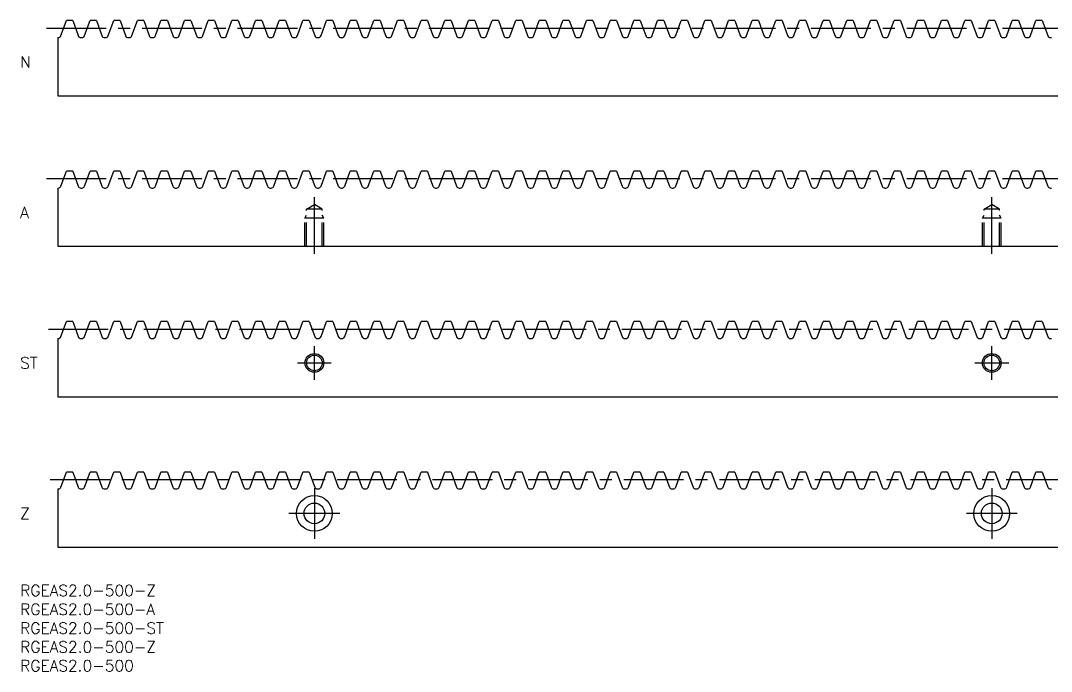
# Model space of a CAD drawing. Extents: x 0 to 547, y -23 to 150.
# Drawn here: x 0.1 to 274, y -23 to 150 of the extents above; entities that cross this region are included whole.
import ezdxf

# ---------------------------------------------------------------- set-up
doc = ezdxf.new("R2010")
doc.units = 0
doc.header["$LTSCALE"] = 0.5
doc.linetypes.add('CENTER', pattern=[50.8, 31.75, -6.35, 6.35, -6.35])
doc.linetypes.add('DASHED', pattern=[19.05, 12.7, -6.35])
for name, color, linetype in [('MSM_CENTER', 1, 'CENTER'), ('MSM_CONTINUOUS', 7, 'CONTINUOUS'), ('MSM_DASHED', 4, 'DASHED'), ('MSM_NARROW', 5, 'CONTINUOUS'), ('MSM_PART_NUMBER', 7, 'CONTINUOUS')]:
    doc.layers.add(name, color=color, linetype=linetype)
doc.styles.get("Standard").update_dxf_attribs({"font": 'txt.shx', "height": 3, "bigfont": 'bigfont.shx'})

msp = doc.modelspace()

# ---------------------------------------------------------------- linework, layer by layer
at = {"layer": 'MSM_CENTER'}
for p, q in [((7, 148), (507.37, 148)), ((7, 108), (507.37, 108)), ((78.19, 88), (78.19, 103.09)), ((258.18, 88), (258.18, 103.09)), ((7.5, 68), (507.87, 68)), ((78.19, 54.5), (78.19, 63.5)), ((258.18, 54.5), (258.18, 63.5)), ((73.69, 59), (82.69, 59)), ((253.69, 59), (262.69, 59)), ((8, 28), (508.37, 28)), ((78.19, 25.75), (78.19, 12.25)), ((258.18, 25.75), (258.18, 12.25)), ((84.93, 19), (71.44, 19)), ((264.93, 19), (251.44, 19))]:
    msp.add_line(p, q, dxfattribs=at)
at = {"layer": 'MSM_CONTINUOUS'}
for p, q in [((10.84, 146), (12.3, 150)), ((13.98, 150), (12.3, 150)), ((13.98, 150), (15.44, 146)), ((17.12, 146), (18.58, 150)), ((20.27, 150), (18.58, 150)), ((20.27, 150), (21.72, 146)), ((23.41, 146), (24.86, 150)), ((26.55, 150), (24.86, 150)), ((26.55, 150), (28.01, 146)), ((29.69, 146), (31.15, 150)), ((32.83, 150), (31.15, 150)), ((32.83, 150), (34.29, 146)), ((35.97, 146), (37.43, 150)), ((39.12, 150), (37.43, 150)), ((39.12, 150), (40.57, 146)), ((42.26, 146), (43.71, 150)), ((45.4, 150), (43.71, 150)), ((45.4, 150), (46.85, 146)), ((48.54, 146), (50, 150)), ((51.68, 150), (50, 150)), ((51.68, 150), (53.14, 146)), ((54.82, 146), (56.28, 150)), ((57.97, 150), (56.28, 150)), ((57.97, 150), (59.42, 146)), ((61.11, 146), (62.56, 150)), ((64.25, 150), (62.56, 150)), ((64.25, 150), (65.7, 146)), ((67.39, 146), (68.85, 150)), ((70.53, 150), (68.85, 150)), ((70.53, 150), (71.99, 146)), ((73.67, 146), (75.13, 150)), ((76.82, 150), (75.13, 150)), ((76.82, 150), (78.27, 146)), ((79.96, 146), (81.41, 150)), ((83.1, 150), (81.41, 150)), ((83.1, 150), (84.55, 146)), ((86.24, 146), (87.7, 150)), ((89.38, 150), (87.7, 150)), ((89.38, 150), (90.84, 146)), ((92.52, 146), (93.98, 150)), ((95.66, 150), (93.98, 150)), ((95.66, 150), (97.12, 146)), ((98.81, 146), (100.26, 150)), ((101.95, 150), (100.26, 150)), ((101.95, 150), (103.4, 146)), ((105.09, 146), (106.55, 150)), ((108.23, 150), (106.55, 150)), ((108.23, 150), (109.69, 146)), ((111.37, 146), (112.83, 150)), ((114.51, 150), (112.83, 150)), ((114.51, 150), (115.97, 146)), ((117.66, 146), (119.11, 150)), ((120.8, 150), (119.11, 150)), ((120.8, 150), (122.25, 146)), ((123.94, 146), (125.39, 150)), ((127.08, 150), (125.39, 150)), ((127.08, 150), (128.54, 146)), ((130.22, 146), (131.68, 150)), ((133.36, 150), (131.68, 150)), ((133.36, 150), (134.82, 146)), ((136.51, 146), (137.96, 150)), ((139.65, 150), (137.96, 150)), ((139.65, 150), (141.1, 146)), ((142.79, 146), (144.24, 150)), ((145.93, 150), (144.24, 150)), ((145.93, 150), (147.39, 146)), ((149.07, 146), (150.53, 150)), ((152.21, 150), (150.53, 150)), ((152.21, 150), (153.67, 146)), ((155.36, 146), (156.81, 150)), ((158.5, 150), (156.81, 150)), ((158.5, 150), (159.95, 146)), ((161.64, 146), (163.09, 150)), ((164.78, 150), (163.09, 150)), ((164.78, 150), (166.24, 146)), ((167.92, 146), (169.38, 150)), ((171.06, 150), (169.38, 150)), ((171.06, 150), (172.52, 146)), ((174.2, 146), (175.66, 150)), ((177.35, 150), (175.66, 150)), ((177.35, 150), (178.8, 146)), ((180.49, 146), (181.94, 150)), ((183.63, 150), (181.94, 150)), ((183.63, 150), (185.09, 146)), ((186.77, 146), (188.23, 150)), ((189.91, 150), (188.23, 150)), ((189.91, 150), (191.37, 146)), ((193.05, 146), (194.51, 150)), ((196.2, 150), (194.51, 150)), ((196.2, 150), (197.65, 146)), ((199.34, 146), (200.79, 150)), ((202.48, 150), (200.79, 150)), ((202.48, 150), (203.93, 146)), ((205.62, 146), (207.08, 150)), ((208.76, 150), (207.08, 150)), ((208.76, 150), (210.22, 146)), ((211.9, 146), (213.36, 150)), ((215.05, 150), (213.36, 150)), ((215.05, 150), (216.5, 146)), ((218.19, 146), (219.64, 150)), ((221.33, 150), (219.64, 150)), ((221.33, 150), (222.78, 146)), ((224.47, 146), (225.93, 150)), ((227.61, 150), (225.93, 150)), ((227.61, 150), (229.07, 146)), ((230.75, 146), (232.21, 150)), ((233.9, 150), (232.21, 150)), ((233.9, 150), (235.35, 146)), ((237.04, 146), (238.49, 150)), ((240.18, 150), (238.49, 150)), ((240.18, 150), (241.63, 146)), ((243.32, 146), (244.78, 150)), ((246.46, 150), (244.78, 150)), ((246.46, 150), (247.92, 146)), ((249.6, 146), (251.06, 150)), ((252.74, 150), (251.06, 150)), ((252.74, 150), (254.2, 146)), ((255.89, 146), (257.34, 150)), ((259.03, 150), (257.34, 150)), ((259.03, 150), (260.48, 146)), ((262.17, 146), (263.63, 150)), ((265.31, 150), (263.63, 150)), ((265.31, 150), (266.77, 146)), ((268.45, 146), (269.91, 150)), ((271.59, 150), (269.91, 150)), ((271.59, 150), (273.05, 146)), ((10, 145.5), (10.13, 145.5)), ((10, 145.5), (10, 130)), ((16.15, 145.5), (16.41, 145.5)), ((22.44, 145.5), (22.69, 145.5)), ((28.72, 145.5), (28.98, 145.5)), ((35, 145.5), (35.26, 145.5)), ((41.29, 145.5), (41.54, 145.5)), ((47.57, 145.5), (47.83, 145.5)), ((53.85, 145.5), (54.11, 145.5)), ((60.14, 145.5), (60.39, 145.5)), ((66.42, 145.5), (66.68, 145.5)), ((72.7, 145.5), (72.96, 145.5)), ((78.99, 145.5), (79.24, 145.5)), ((85.27, 145.5), (85.53, 145.5)), ((91.55, 145.5), (91.81, 145.5)), ((97.83, 145.5), (98.09, 145.5)), ((104.12, 145.5), (104.38, 145.5)), ((110.4, 145.5), (110.66, 145.5)), ((116.68, 145.5), (116.94, 145.5)), ((122.97, 145.5), (123.22, 145.5)), ((129.25, 145.5), (129.51, 145.5)), ((135.53, 145.5), (135.79, 145.5)), ((141.82, 145.5), (142.07, 145.5)), ((148.1, 145.5), (148.36, 145.5)), ((154.38, 145.5), (154.64, 145.5)), ((160.67, 145.5), (160.92, 145.5)), ((166.95, 145.5), (167.21, 145.5)), ((173.23, 145.5), (173.49, 145.5)), ((179.52, 145.5), (179.77, 145.5)), ((185.8, 145.5), (186.06, 145.5)), ((192.08, 145.5), (192.34, 145.5)), ((198.37, 145.5), (198.62, 145.5)), ((204.65, 145.5), (204.91, 145.5)), ((210.93, 145.5), (211.19, 145.5)), ((217.22, 145.5), (217.47, 145.5)), ((223.5, 145.5), (223.76, 145.5)), ((229.78, 145.5), (230.04, 145.5)), ((236.07, 145.5), (236.32, 145.5)), ((242.35, 145.5), (242.61, 145.5)), ((248.63, 145.5), (248.89, 145.5)), ((254.91, 145.5), (255.17, 145.5)), ((261.2, 145.5), (261.46, 145.5)), ((267.48, 145.5), (267.74, 145.5)), ((273.76, 145.5), (274.02, 145.5)), ((10, 130), (506.37, 130)), ((10.84, 106), (12.3, 110)), ((13.98, 110), (12.3, 110)), ((13.98, 110), (15.44, 106)), ((17.12, 106), (18.58, 110)), ((20.27, 110), (18.58, 110)), ((20.27, 110), (21.72, 106)), ((23.41, 106), (24.86, 110)), ((26.55, 110), (24.86, 110)), ((26.55, 110), (28.01, 106)), ((29.69, 106), (31.15, 110)), ((32.83, 110), (31.15, 110)), ((32.83, 110), (34.29, 106)), ((35.97, 106), (37.43, 110)), ((39.12, 110), (37.43, 110)), ((39.12, 110), (40.57, 106)), ((42.26, 106), (43.71, 110)), ((45.4, 110), (43.71, 110)), ((45.4, 110), (46.85, 106)), ((48.54, 106), (50, 110)), ((51.68, 110), (50, 110)), ((51.68, 110), (53.14, 106)), ((54.82, 106), (56.28, 110)), ((57.97, 110), (56.28, 110)), ((57.97, 110), (59.42, 106)), ((61.11, 106), (62.56, 110)), ((64.25, 110), (62.56, 110)), ((64.25, 110), (65.7, 106)), ((67.39, 106), (68.85, 110)), ((70.53, 110), (68.85, 110)), ((70.53, 110), (71.99, 106)), ((73.67, 106), (75.13, 110)), ((76.82, 110), (75.13, 110)), ((76.82, 110), (78.27, 106)), ((79.96, 106), (81.41, 110)), ((83.1, 110), (81.41, 110)), ((83.1, 110), (84.55, 106)), ((86.24, 106), (87.7, 110)), ((89.38, 110), (87.7, 110)), ((89.38, 110), (90.84, 106)), ((92.52, 106), (93.98, 110)), ((95.66, 110), (93.98, 110)), ((95.66, 110), (97.12, 106)), ((98.81, 106), (100.26, 110)), ((101.95, 110), (100.26, 110)), ((101.95, 110), (103.4, 106)), ((105.09, 106), (106.55, 110)), ((108.23, 110), (106.55, 110)), ((108.23, 110), (109.69, 106)), ((111.37, 106), (112.83, 110)), ((114.51, 110), (112.83, 110)), ((114.51, 110), (115.97, 106)), ((117.66, 106), (119.11, 110)), ((120.8, 110), (119.11, 110)), ((120.8, 110), (122.25, 106)), ((123.94, 106), (125.39, 110)), ((127.08, 110), (125.39, 110)), ((127.08, 110), (128.54, 106)), ((130.22, 106), (131.68, 110)), ((133.36, 110), (131.68, 110)), ((133.36, 110), (134.82, 106)), ((136.51, 106), (137.96, 110)), ((139.65, 110), (137.96, 110)), ((139.65, 110), (141.1, 106)), ((142.79, 106), (144.24, 110)), ((145.93, 110), (144.24, 110)), ((145.93, 110), (147.39, 106)), ((149.07, 106), (150.53, 110)), ((152.21, 110), (150.53, 110)), ((152.21, 110), (153.67, 106)), ((155.36, 106), (156.81, 110)), ((158.5, 110), (156.81, 110)), ((158.5, 110), (159.95, 106)), ((161.64, 106), (163.09, 110)), ((164.78, 110), (163.09, 110)), ((164.78, 110), (166.24, 106)), ((167.92, 106), (169.38, 110)), ((171.06, 110), (169.38, 110)), ((171.06, 110), (172.52, 106)), ((174.2, 106), (175.66, 110)), ((177.35, 110), (175.66, 110)), ((177.35, 110), (178.8, 106)), ((180.49, 106), (181.94, 110)), ((183.63, 110), (181.94, 110)), ((183.63, 110), (185.09, 106)), ((186.77, 106), (188.23, 110)), ((189.91, 110), (188.23, 110)), ((189.91, 110), (191.37, 106)), ((193.05, 106), (194.51, 110)), ((196.2, 110), (194.51, 110)), ((196.2, 110), (197.65, 106)), ((199.34, 106), (200.79, 110)), ((202.48, 110), (200.79, 110)), ((202.48, 110), (203.93, 106)), ((205.62, 106), (207.08, 110)), ((208.76, 110), (207.08, 110)), ((208.76, 110), (210.22, 106)), ((211.9, 106), (213.36, 110)), ((215.05, 110), (213.36, 110)), ((215.05, 110), (216.5, 106)), ((218.19, 106), (219.64, 110)), ((221.33, 110), (219.64, 110)), ((221.33, 110), (222.78, 106)), ((224.47, 106), (225.93, 110)), ((227.61, 110), (225.93, 110)), ((227.61, 110), (229.07, 106)), ((230.75, 106), (232.21, 110)), ((233.9, 110), (232.21, 110)), ((233.9, 110), (235.35, 106)), ((237.04, 106), (238.49, 110)), ((240.18, 110), (238.49, 110)), ((240.18, 110), (241.63, 106)), ((243.32, 106), (244.78, 110)), ((246.46, 110), (244.78, 110)), ((246.46, 110), (247.92, 106)), ((249.6, 106), (251.06, 110)), ((252.74, 110), (251.06, 110)), ((252.74, 110), (254.2, 106)), ((255.89, 106), (257.34, 110)), ((259.03, 110), (257.34, 110)), ((259.03, 110), (260.48, 106)), ((262.17, 106), (263.63, 110)), ((265.31, 110), (263.63, 110)), ((265.31, 110), (266.77, 106)), ((268.45, 106), (269.91, 110)), ((271.59, 110), (269.91, 110)), ((271.59, 110), (273.05, 106)), ((10, 105.5), (10.13, 105.5)), ((10, 105.5), (10, 90)), ((16.15, 105.5), (16.41, 105.5)), ((22.44, 105.5), (22.69, 105.5)), ((28.72, 105.5), (28.98, 105.5)), ((35, 105.5), (35.26, 105.5)), ((41.29, 105.5), (41.54, 105.5)), ((47.57, 105.5), (47.83, 105.5)), ((53.85, 105.5), (54.11, 105.5)), ((60.14, 105.5), (60.39, 105.5)), ((66.42, 105.5), (66.68, 105.5)), ((72.7, 105.5), (72.96, 105.5)), ((78.99, 105.5), (79.24, 105.5)), ((85.27, 105.5), (85.53, 105.5)), ((91.55, 105.5), (91.81, 105.5)), ((97.83, 105.5), (98.09, 105.5)), ((104.12, 105.5), (104.38, 105.5)), ((110.4, 105.5), (110.66, 105.5)), ((116.68, 105.5), (116.94, 105.5)), ((122.97, 105.5), (123.22, 105.5)), ((129.25, 105.5), (129.51, 105.5)), ((135.53, 105.5), (135.79, 105.5)), ((141.82, 105.5), (142.07, 105.5)), ((148.1, 105.5), (148.36, 105.5)), ((154.38, 105.5), (154.64, 105.5)), ((160.67, 105.5), (160.92, 105.5)), ((166.95, 105.5), (167.21, 105.5)), ((173.23, 105.5), (173.49, 105.5)), ((179.52, 105.5), (179.77, 105.5)), ((185.8, 105.5), (186.06, 105.5)), ((192.08, 105.5), (192.34, 105.5)), ((198.37, 105.5), (198.62, 105.5)), ((204.65, 105.5), (204.91, 105.5)), ((210.93, 105.5), (211.19, 105.5)), ((217.22, 105.5), (217.47, 105.5)), ((223.5, 105.5), (223.76, 105.5)), ((229.78, 105.5), (230.04, 105.5)), ((236.07, 105.5), (236.32, 105.5)), ((242.35, 105.5), (242.61, 105.5)), ((248.63, 105.5), (248.89, 105.5)), ((254.91, 105.5), (255.17, 105.5)), ((261.2, 105.5), (261.46, 105.5)), ((267.48, 105.5), (267.74, 105.5)), ((273.76, 105.5), (274.02, 105.5)), ((10, 90), (506.37, 90)), ((10.84, 66), (12.3, 70)), ((13.98, 70), (12.3, 70)), ((13.98, 70), (15.44, 66)), ((17.12, 66), (18.58, 70)), ((20.27, 70), (18.58, 70)), ((20.27, 70), (21.72, 66)), ((23.41, 66), (24.86, 70)), ((26.55, 70), (24.86, 70)), ((26.55, 70), (28.01, 66)), ((29.69, 66), (31.15, 70)), ((32.83, 70), (31.15, 70)), ((32.83, 70), (34.29, 66)), ((35.97, 66), (37.43, 70)), ((39.12, 70), (37.43, 70)), ((39.12, 70), (40.57, 66)), ((42.26, 66), (43.71, 70)), ((45.4, 70), (43.71, 70)), ((45.4, 70), (46.85, 66)), ((48.54, 66), (50, 70)), ((51.68, 70), (50, 70)), ((51.68, 70), (53.14, 66)), ((54.82, 66), (56.28, 70)), ((57.97, 70), (56.28, 70)), ((57.97, 70), (59.42, 66)), ((61.11, 66), (62.56, 70)), ((64.25, 70), (62.56, 70)), ((64.25, 70), (65.7, 66)), ((67.39, 66), (68.85, 70)), ((70.53, 70), (68.85, 70)), ((70.53, 70), (71.99, 66)), ((73.67, 66), (75.13, 70)), ((76.82, 70), (75.13, 70)), ((76.82, 70), (78.27, 66)), ((79.96, 66), (81.41, 70)), ((83.1, 70), (81.41, 70)), ((83.1, 70), (84.55, 66)), ((86.24, 66), (87.7, 70)), ((89.38, 70), (87.7, 70)), ((89.38, 70), (90.84, 66)), ((92.52, 66), (93.98, 70)), ((95.66, 70), (93.98, 70)), ((95.66, 70), (97.12, 66)), ((98.81, 66), (100.26, 70)), ((101.95, 70), (100.26, 70)), ((101.95, 70), (103.4, 66)), ((105.09, 66), (106.55, 70)), ((108.23, 70), (106.55, 70)), ((108.23, 70), (109.69, 66)), ((111.37, 66), (112.83, 70)), ((114.51, 70), (112.83, 70)), ((114.51, 70), (115.97, 66)), ((117.66, 66), (119.11, 70)), ((120.8, 70), (119.11, 70)), ((120.8, 70), (122.25, 66)), ((123.94, 66), (125.39, 70)), ((127.08, 70), (125.39, 70)), ((127.08, 70), (128.54, 66)), ((130.22, 66), (131.68, 70)), ((133.36, 70), (131.68, 70)), ((133.36, 70), (134.82, 66)), ((136.51, 66), (137.96, 70)), ((139.65, 70), (137.96, 70)), ((139.65, 70), (141.1, 66)), ((142.79, 66), (144.24, 70)), ((145.93, 70), (144.24, 70)), ((145.93, 70), (147.39, 66)), ((149.07, 66), (150.53, 70)), ((152.21, 70), (150.53, 70)), ((152.21, 70), (153.67, 66)), ((155.36, 66), (156.81, 70)), ((158.5, 70), (156.81, 70)), ((158.5, 70), (159.95, 66)), ((161.64, 66), (163.09, 70)), ((164.78, 70), (163.09, 70)), ((164.78, 70), (166.24, 66)), ((167.92, 66), (169.38, 70)), ((171.06, 70), (169.38, 70)), ((171.06, 70), (172.52, 66)), ((174.2, 66), (175.66, 70)), ((177.35, 70), (175.66, 70)), ((177.35, 70), (178.8, 66)), ((180.49, 66), (181.94, 70)), ((183.63, 70), (181.94, 70)), ((183.63, 70), (185.09, 66)), ((186.77, 66), (188.23, 70)), ((189.91, 70), (188.23, 70)), ((189.91, 70), (191.37, 66)), ((193.05, 66), (194.51, 70)), ((196.2, 70), (194.51, 70)), ((196.2, 70), (197.65, 66)), ((199.34, 66), (200.79, 70)), ((202.48, 70), (200.79, 70)), ((202.48, 70), (203.93, 66)), ((205.62, 66), (207.08, 70)), ((208.76, 70), (207.08, 70)), ((208.76, 70), (210.22, 66)), ((211.9, 66), (213.36, 70)), ((215.05, 70), (213.36, 70)), ((215.05, 70), (216.5, 66)), ((218.19, 66), (219.64, 70)), ((221.33, 70), (219.64, 70)), ((221.33, 70), (222.78, 66)), ((224.47, 66), (225.93, 70)), ((227.61, 70), (225.93, 70)), ((227.61, 70), (229.07, 66)), ((230.75, 66), (232.21, 70)), ((233.9, 70), (232.21, 70)), ((233.9, 70), (235.35, 66)), ((237.04, 66), (238.49, 70)), ((240.18, 70), (238.49, 70)), ((240.18, 70), (241.63, 66)), ((243.32, 66), (244.78, 70)), ((246.46, 70), (244.78, 70)), ((246.46, 70), (247.92, 66)), ((249.6, 66), (251.06, 70)), ((252.74, 70), (251.06, 70)), ((252.74, 70), (254.2, 66)), ((255.89, 66), (257.34, 70)), ((259.03, 70), (257.34, 70)), ((259.03, 70), (260.48, 66)), ((262.17, 66), (263.63, 70)), ((265.31, 70), (263.63, 70)), ((265.31, 70), (266.77, 66)), ((268.45, 66), (269.91, 70)), ((271.59, 70), (269.91, 70)), ((271.59, 70), (273.05, 66)), ((10, 65.5), (10.13, 65.5)), ((10, 65.5), (10, 50)), ((16.15, 65.5), (16.41, 65.5)), ((22.44, 65.5), (22.69, 65.5)), ((28.72, 65.5), (28.98, 65.5)), ((35, 65.5), (35.26, 65.5)), ((41.29, 65.5), (41.54, 65.5)), ((47.57, 65.5), (47.83, 65.5)), ((53.85, 65.5), (54.11, 65.5)), ((60.14, 65.5), (60.39, 65.5)), ((66.42, 65.5), (66.68, 65.5)), ((72.7, 65.5), (72.96, 65.5)), ((78.99, 65.5), (79.24, 65.5)), ((85.27, 65.5), (85.53, 65.5)), ((91.55, 65.5), (91.81, 65.5)), ((97.83, 65.5), (98.09, 65.5)), ((104.12, 65.5), (104.38, 65.5)), ((110.4, 65.5), (110.66, 65.5)), ((116.68, 65.5), (116.94, 65.5)), ((122.97, 65.5), (123.22, 65.5)), ((129.25, 65.5), (129.51, 65.5)), ((135.53, 65.5), (135.79, 65.5)), ((141.82, 65.5), (142.07, 65.5)), ((148.1, 65.5), (148.36, 65.5)), ((154.38, 65.5), (154.64, 65.5)), ((160.67, 65.5), (160.92, 65.5)), ((166.95, 65.5), (167.21, 65.5)), ((173.23, 65.5), (173.49, 65.5)), ((179.52, 65.5), (179.77, 65.5)), ((185.8, 65.5), (186.06, 65.5)), ((192.08, 65.5), (192.34, 65.5)), ((198.37, 65.5), (198.62, 65.5)), ((204.65, 65.5), (204.91, 65.5)), ((210.93, 65.5), (211.19, 65.5)), ((217.22, 65.5), (217.47, 65.5)), ((223.5, 65.5), (223.76, 65.5)), ((229.78, 65.5), (230.04, 65.5)), ((236.07, 65.5), (236.32, 65.5)), ((242.35, 65.5), (242.61, 65.5)), ((248.63, 65.5), (248.89, 65.5)), ((254.91, 65.5), (255.17, 65.5)), ((261.2, 65.5), (261.46, 65.5)), ((267.48, 65.5), (267.74, 65.5)), ((273.76, 65.5), (274.02, 65.5)), ((10, 50), (506.37, 50)), ((10.84, 26), (12.3, 30)), ((13.98, 30), (12.3, 30)), ((13.98, 30), (15.44, 26)), ((17.12, 26), (18.58, 30)), ((20.27, 30), (18.58, 30)), ((20.27, 30), (21.72, 26)), ((23.41, 26), (24.86, 30)), ((26.55, 30), (24.86, 30)), ((26.55, 30), (28.01, 26)), ((29.69, 26), (31.15, 30)), ((32.83, 30), (31.15, 30)), ((32.83, 30), (34.29, 26)), ((35.97, 26), (37.43, 30)), ((39.12, 30), (37.43, 30)), ((39.12, 30), (40.57, 26)), ((42.26, 26), (43.71, 30)), ((45.4, 30), (43.71, 30)), ((45.4, 30), (46.85, 26)), ((48.54, 26), (50, 30)), ((51.68, 30), (50, 30)), ((51.68, 30), (53.14, 26)), ((54.82, 26), (56.28, 30)), ((57.97, 30), (56.28, 30)), ((57.97, 30), (59.42, 26)), ((61.11, 26), (62.56, 30)), ((64.25, 30), (62.56, 30)), ((64.25, 30), (65.7, 26)), ((67.39, 26), (68.85, 30)), ((70.53, 30), (68.85, 30)), ((70.53, 30), (71.99, 26)), ((73.67, 26), (75.13, 30)), ((76.82, 30), (75.13, 30)), ((76.82, 30), (78.27, 26)), ((79.96, 26), (81.41, 30)), ((83.1, 30), (81.41, 30)), ((83.1, 30), (84.55, 26)), ((86.24, 26), (87.7, 30)), ((89.38, 30), (87.7, 30)), ((89.38, 30), (90.84, 26)), ((92.52, 26), (93.98, 30)), ((95.66, 30), (93.98, 30)), ((95.66, 30), (97.12, 26)), ((98.81, 26), (100.26, 30)), ((101.95, 30), (100.26, 30)), ((101.95, 30), (103.4, 26)), ((105.09, 26), (106.55, 30)), ((108.23, 30), (106.55, 30)), ((108.23, 30), (109.69, 26)), ((111.37, 26), (112.83, 30)), ((114.51, 30), (112.83, 30)), ((114.51, 30), (115.97, 26)), ((117.66, 26), (119.11, 30)), ((120.8, 30), (119.11, 30)), ((120.8, 30), (122.25, 26)), ((123.94, 26), (125.39, 30)), ((127.08, 30), (125.39, 30)), ((127.08, 30), (128.54, 26)), ((130.22, 26), (131.68, 30)), ((133.36, 30), (131.68, 30)), ((133.36, 30), (134.82, 26)), ((136.51, 26), (137.96, 30)), ((139.65, 30), (137.96, 30)), ((139.65, 30), (141.1, 26)), ((142.79, 26), (144.24, 30)), ((145.93, 30), (144.24, 30)), ((145.93, 30), (147.39, 26)), ((149.07, 26), (150.53, 30)), ((152.21, 30), (150.53, 30)), ((152.21, 30), (153.67, 26)), ((155.36, 26), (156.81, 30)), ((158.5, 30), (156.81, 30)), ((158.5, 30), (159.95, 26)), ((161.64, 26), (163.09, 30)), ((164.78, 30), (163.09, 30)), ((164.78, 30), (166.24, 26)), ((167.92, 26), (169.38, 30)), ((171.06, 30), (169.38, 30)), ((171.06, 30), (172.52, 26)), ((174.2, 26), (175.66, 30)), ((177.35, 30), (175.66, 30)), ((177.35, 30), (178.8, 26)), ((180.49, 26), (181.94, 30)), ((183.63, 30), (181.94, 30)), ((183.63, 30), (185.09, 26)), ((186.77, 26), (188.23, 30)), ((189.91, 30), (188.23, 30)), ((189.91, 30), (191.37, 26)), ((193.05, 26), (194.51, 30)), ((196.2, 30), (194.51, 30)), ((196.2, 30), (197.65, 26)), ((199.34, 26), (200.79, 30)), ((202.48, 30), (200.79, 30)), ((202.48, 30), (203.93, 26)), ((205.62, 26), (207.08, 30)), ((208.76, 30), (207.08, 30)), ((208.76, 30), (210.22, 26)), ((211.9, 26), (213.36, 30)), ((215.05, 30), (213.36, 30)), ((215.05, 30), (216.5, 26)), ((218.19, 26), (219.64, 30)), ((221.33, 30), (219.64, 30)), ((221.33, 30), (222.78, 26)), ((224.47, 26), (225.93, 30)), ((227.61, 30), (225.93, 30)), ((227.61, 30), (229.07, 26)), ((230.75, 26), (232.21, 30)), ((233.9, 30), (232.21, 30)), ((233.9, 30), (235.35, 26)), ((237.04, 26), (238.49, 30)), ((240.18, 30), (238.49, 30)), ((240.18, 30), (241.63, 26)), ((243.32, 26), (244.78, 30)), ((246.46, 30), (244.78, 30)), ((246.46, 30), (247.92, 26)), ((249.6, 26), (251.06, 30)), ((252.74, 30), (251.06, 30)), ((252.74, 30), (254.2, 26)), ((255.89, 26), (257.34, 30)), ((259.03, 30), (257.34, 30)), ((259.03, 30), (260.48, 26)), ((262.17, 26), (263.63, 30)), ((265.31, 30), (263.63, 30)), ((265.31, 30), (266.77, 26)), ((268.45, 26), (269.91, 30)), ((271.59, 30), (269.91, 30)), ((271.59, 30), (273.05, 26)), ((10, 25.5), (10.13, 25.5)), ((10, 25.5), (10, 10)), ((16.15, 25.5), (16.41, 25.5)), ((22.44, 25.5), (22.69, 25.5)), ((28.72, 25.5), (28.98, 25.5)), ((35, 25.5), (35.26, 25.5)), ((41.29, 25.5), (41.54, 25.5)), ((47.57, 25.5), (47.83, 25.5)), ((53.85, 25.5), (54.11, 25.5)), ((60.14, 25.5), (60.39, 25.5)), ((66.42, 25.5), (66.68, 25.5)), ((72.7, 25.5), (72.96, 25.5)), ((78.99, 25.5), (79.24, 25.5)), ((85.27, 25.5), (85.53, 25.5)), ((91.55, 25.5), (91.81, 25.5)), ((97.83, 25.5), (98.09, 25.5)), ((104.12, 25.5), (104.38, 25.5)), ((110.4, 25.5), (110.66, 25.5)), ((116.68, 25.5), (116.94, 25.5)), ((122.97, 25.5), (123.22, 25.5)), ((129.25, 25.5), (129.51, 25.5)), ((135.53, 25.5), (135.79, 25.5)), ((141.82, 25.5), (142.07, 25.5)), ((148.1, 25.5), (148.36, 25.5)), ((154.38, 25.5), (154.64, 25.5)), ((160.67, 25.5), (160.92, 25.5)), ((166.95, 25.5), (167.21, 25.5)), ((173.23, 25.5), (173.49, 25.5)), ((179.52, 25.5), (179.77, 25.5)), ((185.8, 25.5), (186.06, 25.5)), ((192.08, 25.5), (192.34, 25.5)), ((198.37, 25.5), (198.62, 25.5)), ((204.65, 25.5), (204.91, 25.5)), ((210.93, 25.5), (211.19, 25.5)), ((217.22, 25.5), (217.47, 25.5)), ((223.5, 25.5), (223.76, 25.5)), ((229.78, 25.5), (230.04, 25.5)), ((236.07, 25.5), (236.32, 25.5)), ((242.35, 25.5), (242.61, 25.5)), ((248.63, 25.5), (248.89, 25.5)), ((254.91, 25.5), (255.17, 25.5)), ((261.2, 25.5), (261.46, 25.5)), ((267.48, 25.5), (267.74, 25.5)), ((273.76, 25.5), (274.02, 25.5)), ((10, 10), (506.37, 10))]:
    msp.add_line(p, q, dxfattribs=at)
for centre, radius in [((78.19, 59), 2.07), ((258.18, 59), 2.07), ((78.19, 19), 4.75), ((258.18, 19), 4.75), ((78.19, 19), 2.75), ((258.18, 19), 2.75)]:
    msp.add_circle(centre, radius, dxfattribs=at)
for centre, start, end in [((10.13, 146.26), 270, 340), ((16.15, 146.26), 200, 270), ((16.41, 146.26), 270, 340), ((22.44, 146.26), 200, 270), ((22.69, 146.26), 270, 340), ((28.72, 146.26), 200, 270), ((28.98, 146.26), 270, 340), ((35, 146.26), 200, 270), ((35.26, 146.26), 270, 340), ((41.29, 146.26), 200, 270), ((41.54, 146.26), 270, 340), ((47.57, 146.26), 200, 270), ((47.83, 146.26), 270, 340), ((53.85, 146.26), 200, 270), ((54.11, 146.26), 270, 340), ((60.14, 146.26), 200, 270), ((60.39, 146.26), 270, 340), ((66.42, 146.26), 200, 270), ((66.68, 146.26), 270, 340), ((72.7, 146.26), 200, 270), ((72.96, 146.26), 270, 340), ((78.99, 146.26), 200, 270), ((79.24, 146.26), 270, 340), ((85.27, 146.26), 200, 270), ((85.53, 146.26), 270, 340), ((91.55, 146.26), 200, 270), ((91.81, 146.26), 270, 340), ((97.83, 146.26), 200, 270), ((98.09, 146.26), 270, 340), ((104.12, 146.26), 200, 270), ((104.38, 146.26), 270, 340), ((110.4, 146.26), 200, 270), ((110.66, 146.26), 270, 340), ((116.68, 146.26), 200, 270), ((116.94, 146.26), 270, 340), ((122.97, 146.26), 200, 270), ((123.22, 146.26), 270, 340), ((129.25, 146.26), 200, 270), ((129.51, 146.26), 270, 340), ((135.53, 146.26), 200, 270), ((135.79, 146.26), 270, 340), ((141.82, 146.26), 200, 270), ((142.07, 146.26), 270, 340), ((148.1, 146.26), 200, 270), ((148.36, 146.26), 270, 340), ((154.38, 146.26), 200, 270), ((154.64, 146.26), 270, 340), ((160.67, 146.26), 200, 270), ((160.92, 146.26), 270, 340), ((166.95, 146.26), 200, 270), ((167.21, 146.26), 270, 340), ((173.23, 146.26), 200, 270), ((173.49, 146.26), 270, 340), ((179.52, 146.26), 200, 270), ((179.77, 146.26), 270, 340), ((185.8, 146.26), 200, 270), ((186.06, 146.26), 270, 340), ((192.08, 146.26), 200, 270), ((192.34, 146.26), 270, 340), ((198.37, 146.26), 200, 270), ((198.62, 146.26), 270, 340), ((204.65, 146.26), 200, 270), ((204.91, 146.26), 270, 340), ((210.93, 146.26), 200, 270), ((211.19, 146.26), 270, 340), ((217.22, 146.26), 200, 270), ((217.47, 146.26), 270, 340), ((223.5, 146.26), 200, 270), ((223.76, 146.26), 270, 340), ((229.78, 146.26), 200, 270), ((230.04, 146.26), 270, 340), ((236.07, 146.26), 200, 270), ((236.32, 146.26), 270, 340), ((242.35, 146.26), 200, 270), ((242.61, 146.26), 270, 340), ((248.63, 146.26), 200, 270), ((248.89, 146.26), 270, 340), ((254.91, 146.26), 200, 270), ((255.17, 146.26), 270, 340), ((261.2, 146.26), 200, 270), ((261.46, 146.26), 270, 340), ((267.48, 146.26), 200, 270), ((267.74, 146.26), 270, 340), ((273.76, 146.26), 200, 270), ((10.13, 106.26), 270, 340), ((16.15, 106.26), 200, 270), ((16.41, 106.26), 270, 340), ((22.44, 106.26), 200, 270), ((22.69, 106.26), 270, 340), ((28.72, 106.26), 200, 270), ((28.98, 106.26), 270, 340), ((35, 106.26), 200, 270), ((35.26, 106.26), 270, 340), ((41.29, 106.26), 200, 270), ((41.54, 106.26), 270, 340), ((47.57, 106.26), 200, 270), ((47.83, 106.26), 270, 340), ((53.85, 106.26), 200, 270), ((54.11, 106.26), 270, 340), ((60.14, 106.26), 200, 270), ((60.39, 106.26), 270, 340), ((66.42, 106.26), 200, 270), ((66.68, 106.26), 270, 340), ((72.7, 106.26), 200, 270), ((72.96, 106.26), 270, 340), ((78.99, 106.26), 200, 270), ((79.24, 106.26), 270, 340), ((85.27, 106.26), 200, 270), ((85.53, 106.26), 270, 340), ((91.55, 106.26), 200, 270), ((91.81, 106.26), 270, 340), ((97.83, 106.26), 200, 270), ((98.09, 106.26), 270, 340), ((104.12, 106.26), 200, 270), ((104.38, 106.26), 270, 340), ((110.4, 106.26), 200, 270), ((110.66, 106.26), 270, 340), ((116.68, 106.26), 200, 270), ((116.94, 106.26), 270, 340), ((122.97, 106.26), 200, 270), ((123.22, 106.26), 270, 340), ((129.25, 106.26), 200, 270), ((129.51, 106.26), 270, 340), ((135.53, 106.26), 200, 270), ((135.79, 106.26), 270, 340), ((141.82, 106.26), 200, 270), ((142.07, 106.26), 270, 340), ((148.1, 106.26), 200, 270), ((148.36, 106.26), 270, 340), ((154.38, 106.26), 200, 270), ((154.64, 106.26), 270, 340), ((160.67, 106.26), 200, 270), ((160.92, 106.26), 270, 340), ((166.95, 106.26), 200, 270), ((167.21, 106.26), 270, 340), ((173.23, 106.26), 200, 270), ((173.49, 106.26), 270, 340), ((179.52, 106.26), 200, 270), ((179.77, 106.26), 270, 340), ((185.8, 106.26), 200, 270), ((186.06, 106.26), 270, 340), ((192.08, 106.26), 200, 270), ((192.34, 106.26), 270, 340), ((198.37, 106.26), 200, 270), ((198.62, 106.26), 270, 340), ((204.65, 106.26), 200, 270), ((204.91, 106.26), 270, 340), ((210.93, 106.26), 200, 270), ((211.19, 106.26), 270, 340), ((217.22, 106.26), 200, 270), ((217.47, 106.26), 270, 340), ((223.5, 106.26), 200, 270), ((223.76, 106.26), 270, 340), ((229.78, 106.26), 200, 270), ((230.04, 106.26), 270, 340), ((236.07, 106.26), 200, 270), ((236.32, 106.26), 270, 340), ((242.35, 106.26), 200, 270), ((242.61, 106.26), 270, 340), ((248.63, 106.26), 200, 270), ((248.89, 106.26), 270, 340), ((254.91, 106.26), 200, 270), ((255.17, 106.26), 270, 340), ((261.2, 106.26), 200, 270), ((261.46, 106.26), 270, 340), ((267.48, 106.26), 200, 270), ((267.74, 106.26), 270, 340), ((273.76, 106.26), 200, 270), ((10.13, 66.26), 270, 340), ((16.15, 66.26), 200, 270), ((16.41, 66.26), 270, 340), ((22.44, 66.26), 200, 270), ((22.69, 66.26), 270, 340), ((28.72, 66.26), 200, 270), ((28.98, 66.26), 270, 340), ((35, 66.26), 200, 270), ((35.26, 66.26), 270, 340), ((41.29, 66.26), 200, 270), ((41.54, 66.26), 270, 340), ((47.57, 66.26), 200, 270), ((47.83, 66.26), 270, 340), ((53.85, 66.26), 200, 270), ((54.11, 66.26), 270, 340), ((60.14, 66.26), 200, 270), ((60.39, 66.26), 270, 340), ((66.42, 66.26), 200, 270), ((66.68, 66.26), 270, 340), ((72.7, 66.26), 200, 270), ((72.96, 66.26), 270, 340), ((78.99, 66.26), 200, 270), ((79.24, 66.26), 270, 340), ((85.27, 66.26), 200, 270), ((85.53, 66.26), 270, 340), ((91.55, 66.26), 200, 270), ((91.81, 66.26), 270, 340), ((97.83, 66.26), 200, 270), ((98.09, 66.26), 270, 340), ((104.12, 66.26), 200, 270), ((104.38, 66.26), 270, 340), ((110.4, 66.26), 200, 270), ((110.66, 66.26), 270, 340), ((116.68, 66.26), 200, 270), ((116.94, 66.26), 270, 340), ((122.97, 66.26), 200, 270), ((123.22, 66.26), 270, 340), ((129.25, 66.26), 200, 270), ((129.51, 66.26), 270, 340), ((135.53, 66.26), 200, 270), ((135.79, 66.26), 270, 340), ((141.82, 66.26), 200, 270), ((142.07, 66.26), 270, 340), ((148.1, 66.26), 200, 270), ((148.36, 66.26), 270, 340), ((154.38, 66.26), 200, 270), ((154.64, 66.26), 270, 340), ((160.67, 66.26), 200, 270), ((160.92, 66.26), 270, 340), ((166.95, 66.26), 200, 270), ((167.21, 66.26), 270, 340), ((173.23, 66.26), 200, 270), ((173.49, 66.26), 270, 340), ((179.52, 66.26), 200, 270), ((179.77, 66.26), 270, 340), ((185.8, 66.26), 200, 270), ((186.06, 66.26), 270, 340), ((192.08, 66.26), 200, 270), ((192.34, 66.26), 270, 340), ((198.37, 66.26), 200, 270), ((198.62, 66.26), 270, 340), ((204.65, 66.26), 200, 270), ((204.91, 66.26), 270, 340), ((210.93, 66.26), 200, 270), ((211.19, 66.26), 270, 340), ((217.22, 66.26), 200, 270), ((217.47, 66.26), 270, 340), ((223.5, 66.26), 200, 270), ((223.76, 66.26), 270, 340), ((229.78, 66.26), 200, 270), ((230.04, 66.26), 270, 340), ((236.07, 66.26), 200, 270), ((236.32, 66.26), 270, 340), ((242.35, 66.26), 200, 270), ((242.61, 66.26), 270, 340), ((248.63, 66.26), 200, 270), ((248.89, 66.26), 270, 340), ((254.91, 66.26), 200, 270), ((255.17, 66.26), 270, 340), ((261.2, 66.26), 200, 270), ((261.46, 66.26), 270, 340), ((267.48, 66.26), 200, 270), ((267.74, 66.26), 270, 340), ((273.76, 66.26), 200, 270), ((10.13, 26.26), 270, 340), ((16.15, 26.26), 200, 270), ((16.41, 26.26), 270, 340), ((22.44, 26.26), 200, 270), ((22.69, 26.26), 270, 340), ((28.72, 26.26), 200, 270), ((28.98, 26.26), 270, 340), ((35, 26.26), 200, 270), ((35.26, 26.26), 270, 340), ((41.29, 26.26), 200, 270), ((41.54, 26.26), 270, 340), ((47.57, 26.26), 200, 270), ((47.83, 26.26), 270, 340), ((53.85, 26.26), 200, 270), ((54.11, 26.26), 270, 340), ((60.14, 26.26), 200, 270), ((60.39, 26.26), 270, 340), ((66.42, 26.26), 200, 270), ((66.68, 26.26), 270, 340), ((72.7, 26.26), 200, 270), ((72.96, 26.26), 270, 340), ((78.99, 26.26), 200, 270), ((79.24, 26.26), 270, 340), ((85.27, 26.26), 200, 270), ((85.53, 26.26), 270, 340), ((91.55, 26.26), 200, 270), ((91.81, 26.26), 270, 340), ((97.83, 26.26), 200, 270), ((98.09, 26.26), 270, 340), ((104.12, 26.26), 200, 270), ((104.38, 26.26), 270, 340), ((110.4, 26.26), 200, 270), ((110.66, 26.26), 270, 340), ((116.68, 26.26), 200, 270), ((116.94, 26.26), 270, 340), ((122.97, 26.26), 200, 270), ((123.22, 26.26), 270, 340), ((129.25, 26.26), 200, 270), ((129.51, 26.26), 270, 340), ((135.53, 26.26), 200, 270), ((135.79, 26.26), 270, 340), ((141.82, 26.26), 200, 270), ((142.07, 26.26), 270, 340), ((148.1, 26.26), 200, 270), ((148.36, 26.26), 270, 340), ((154.38, 26.26), 200, 270), ((154.64, 26.26), 270, 340), ((160.67, 26.26), 200, 270), ((160.92, 26.26), 270, 340), ((166.95, 26.26), 200, 270), ((167.21, 26.26), 270, 340), ((173.23, 26.26), 200, 270), ((173.49, 26.26), 270, 340), ((179.52, 26.26), 200, 270), ((179.77, 26.26), 270, 340), ((185.8, 26.26), 200, 270), ((186.06, 26.26), 270, 340), ((192.08, 26.26), 200, 270), ((192.34, 26.26), 270, 340), ((198.37, 26.26), 200, 270), ((198.62, 26.26), 270, 340), ((204.65, 26.26), 200, 270), ((204.91, 26.26), 270, 340), ((210.93, 26.26), 200, 270), ((211.19, 26.26), 270, 340), ((217.22, 26.26), 200, 270), ((217.47, 26.26), 270, 340), ((223.5, 26.26), 200, 270), ((223.76, 26.26), 270, 340), ((229.78, 26.26), 200, 270), ((230.04, 26.26), 270, 340), ((236.07, 26.26), 200, 270), ((236.32, 26.26), 270, 340), ((242.35, 26.26), 200, 270), ((242.61, 26.26), 270, 340), ((248.63, 26.26), 200, 270), ((248.89, 26.26), 270, 340), ((254.91, 26.26), 200, 270), ((255.17, 26.26), 270, 340), ((261.2, 26.26), 200, 270), ((261.46, 26.26), 270, 340), ((267.48, 26.26), 200, 270), ((267.74, 26.26), 270, 340), ((273.76, 26.26), 200, 270)]:
    msp.add_arc(centre, 0.76, start, end, dxfattribs=at)
at = {"layer": 'MSM_DASHED'}
for p, q in [((76.12, 99.9), (78.19, 101.09)), ((80.25, 99.9), (76.12, 99.9)), ((76.12, 90), (76.12, 99.9)), ((80.25, 99.9), (78.19, 101.09)), ((80.25, 90), (80.25, 99.9)), ((256.12, 99.9), (258.18, 101.09)), ((260.25, 99.9), (256.12, 99.9)), ((256.12, 90), (256.12, 99.9)), ((260.25, 99.9), (258.18, 101.09)), ((260.25, 90), (260.25, 99.9)), ((75.69, 97.5), (76.12, 98.25)), ((80.69, 97.5), (75.69, 97.5)), ((75.69, 90), (75.69, 97.5)), ((80.69, 97.5), (80.25, 98.25)), ((80.69, 90), (80.69, 97.5)), ((255.69, 97.5), (256.12, 98.25)), ((260.69, 97.5), (255.69, 97.5)), ((255.69, 90), (255.69, 97.5)), ((260.69, 97.5), (260.25, 98.25)), ((260.69, 90), (260.69, 97.5))]:
    msp.add_line(p, q, dxfattribs=at)
at = {"layer": 'MSM_NARROW'}
for centre in [(78.19, 59), (258.18, 59)]:
    msp.add_circle(centre, 2.5, dxfattribs=at)

# ---------------------------------------------------------------- texts
at = {"layer": 'MSM_PART_NUMBER', "linetype": 'CONTINUOUS'}
for s, p in [('N', (0, 137.5)), ('A', (0, 97.5)), ('ST', (0, 57.5)), ('Z', (0, 17.5)), ('RGEAS2.0-500-Z', (0, -3)), ('RGEAS2.0-500-A', (0, -8)), ('RGEAS2.0-500-ST', (0, -13)), ('RGEAS2.0-500-Z', (0, -18)), ('RGEAS2.0-500', (0, -23))]:
    msp.add_text(s, height=3, dxfattribs=at).set_placement(p)

doc.saveas('drawing.dxf')
